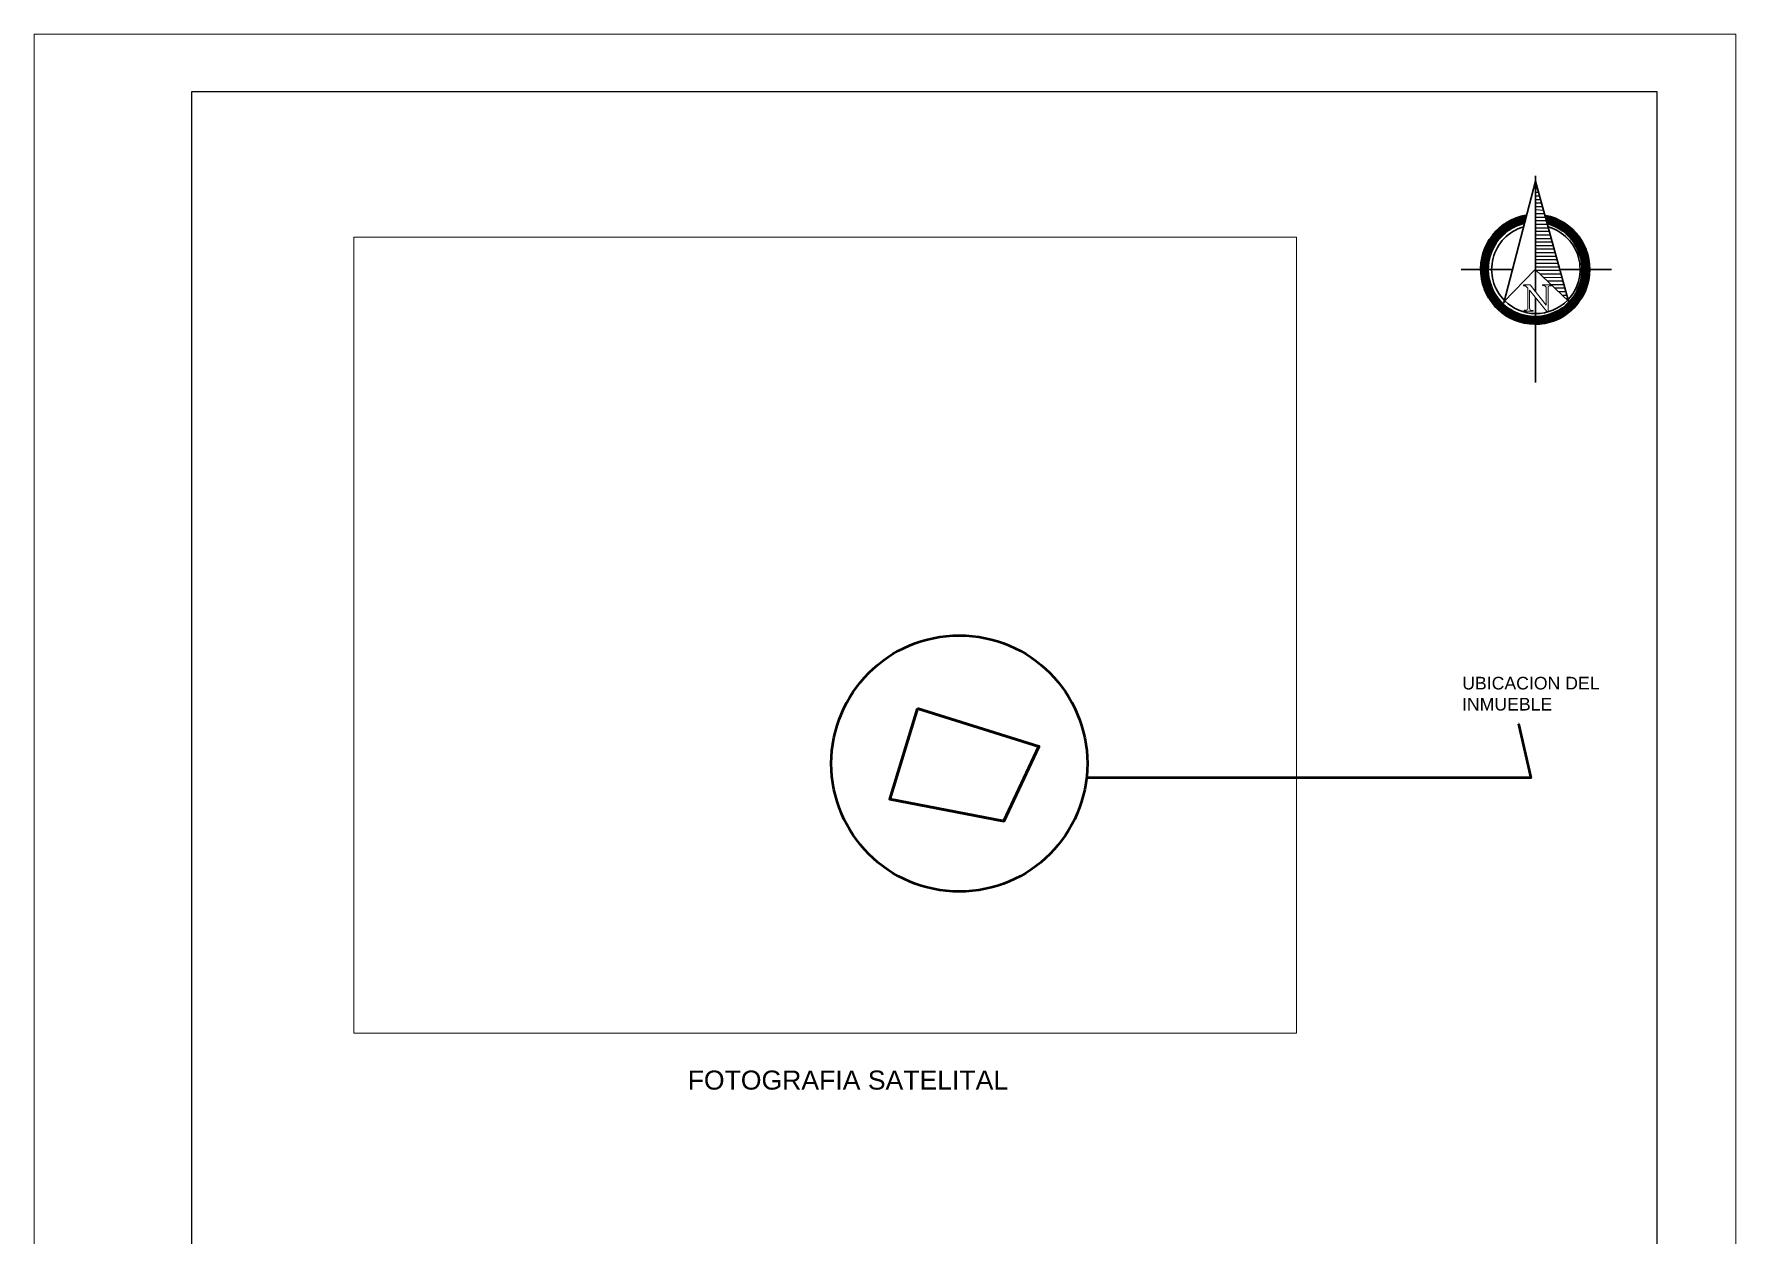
# Model space of a CAD drawing. Header units: millimetres. Extents: x 2424 to 2568, y 2139 to 2359.
# Drawn here: x 2424.3 to 2568.2, y 2257.1 to 2358.6 of the extents above; entities that cross this region are included whole.
import ezdxf

# ---------------------------------------------------------------- set-up
doc = ezdxf.new("R2010")
doc.units = ezdxf.units.MM
for name, color, linetype in [('PDF_0', 7, 'Continuous'), ('PDF_10 Formato', 7, 'Continuous'), ('PDF_CVL_CUADCON_TIT', 7, 'Continuous'), ('PDF_Text', 7, 'Continuous')]:
    doc.layers.add(name, color=color, linetype=linetype)
doc.styles.add('PDF Arial-BoldMT', font='arial.ttf')
doc.styles.add('PDF ArialMT', font='arial.ttf')

msp = doc.modelspace()

# ---------------------------------------------------------------- hatches: boundary and pattern name
at = {"layer": 'PDF_0', "transparency": 33554559}
msp.add_hatch(color=256, dxfattribs=at).paths.add_polyline_path([(2551.33, 2337.74), (2551.3, 2337.77), (2551.27, 2337.8), (2551.24, 2337.77), (2551.22, 2337.74), (2551.24, 2337.71), (2551.27, 2337.68), (2551.3, 2337.71)])

# ---------------------------------------------------------------- linework, layer by layer
at = {"layer": 'PDF_0', "lineweight": 30}
for points in [[(2548.59, 2335.93), (2551.27, 2338.7), (2554.07, 2336.02), (2551.3, 2346.18), (2548.62, 2335.87)], [(2551.3, 2346.63), (2551.3, 2336.81)], [(2549.3, 2338.7), (2545, 2338.7)], [(2557.71, 2338.7), (2553.36, 2338.7)], [(2551.3, 2336.3), (2551.3, 2329.15)]]:
    msp.add_lwpolyline(points, dxfattribs=at)
at = {"layer": 'PDF_0', "lineweight": 25}
for points in [[(2551.33, 2346.13), (2551.3, 2346.13)], [(2551.41, 2345.82), (2551.3, 2345.82)], [(2551.5, 2345.5), (2551.3, 2345.5)], [(2551.56, 2345.22), (2551.3, 2345.22)], [(2551.64, 2344.91), (2551.3, 2344.91)], [(2551.72, 2344.6), (2551.3, 2344.6)], [(2551.81, 2344.32), (2551.3, 2344.32)], [(2551.89, 2344.01), (2551.3, 2344.01)], [(2549.66, 2342.4), (2548.51, 2342.4)], [(2549.86, 2342.45), (2548.62, 2342.45)], [(2550.12, 2342.54), (2548.73, 2342.54)], [(2550.31, 2342.62), (2548.87, 2342.62)], [(2550.34, 2342.71), (2548.99, 2342.71)], [(2550.37, 2342.79), (2549.15, 2342.79)], [(2550.37, 2342.88), (2549.3, 2342.88)], [(2550.4, 2342.93), (2549.49, 2342.93)], [(2550.43, 2343.02), (2549.69, 2343.02)], [(2550.45, 2343.1), (2549.95, 2343.1)], [(2550.45, 2343.19), (2550.26, 2343.19)], [(2551.98, 2343.7), (2551.3, 2343.73)], [(2552.06, 2343.41), (2551.3, 2343.41)], [(2552.54, 2343.1), (2552.15, 2343.1), (2551.3, 2343.1)], [(2552.23, 2342.82), (2551.3, 2342.82)], [(2552.32, 2342.51), (2551.3, 2342.51)], [(2552.23, 2343.19), (2552.12, 2343.19)], [(2552.8, 2343.02), (2552.18, 2343.02)], [(2553, 2342.93), (2552.18, 2342.93)], [(2553.16, 2342.88), (2552.2, 2342.88)], [(2553.33, 2342.79), (2552.23, 2342.79)], [(2553.48, 2342.71), (2552.26, 2342.71)], [(2553.62, 2342.62), (2552.26, 2342.62)], [(2553.76, 2342.54), (2552.37, 2342.54)], [(2553.87, 2342.45), (2552.63, 2342.45)], [(2553.98, 2342.4), (2552.83, 2342.4)], [(2547.91, 2340.96), (2547.23, 2340.96)], [(2547.97, 2341.04), (2547.29, 2341.04)], [(2548.03, 2341.1), (2547.32, 2341.1)], [(2548.11, 2341.18), (2547.38, 2341.18)], [(2548.17, 2341.27), (2547.43, 2341.27)], [(2548.22, 2341.35), (2547.49, 2341.35)], [(2548.31, 2341.44), (2547.55, 2341.44)], [(2548.39, 2341.52), (2547.6, 2341.52)], [(2548.45, 2341.58), (2547.66, 2341.58)], [(2548.53, 2341.66), (2547.74, 2341.66)], [(2548.65, 2341.75), (2547.8, 2341.75)], [(2548.73, 2341.83), (2547.88, 2341.83)], [(2548.84, 2341.92), (2547.97, 2341.92)], [(2548.96, 2341.97), (2548.03, 2341.97)], [(2549.07, 2342.06), (2548.11, 2342.06)], [(2549.18, 2342.14), (2548.19, 2342.14)], [(2549.32, 2342.23), (2548.31, 2342.23)], [(2549.49, 2342.31), (2548.39, 2342.31)], [(2552.37, 2342.2), (2551.3, 2342.2)], [(2552.46, 2341.92), (2551.3, 2341.92)], [(2552.54, 2341.61), (2551.3, 2341.61)], [(2552.63, 2341.3), (2551.3, 2341.3)], [(2552.71, 2341.01), (2551.3, 2341.01)], [(2554.1, 2342.31), (2553, 2342.31)], [(2554.18, 2342.23), (2553.14, 2342.23)], [(2554.27, 2342.14), (2553.28, 2342.14)], [(2554.35, 2342.06), (2553.42, 2342.06)], [(2554.44, 2341.97), (2553.53, 2341.97)], [(2554.52, 2341.92), (2553.65, 2341.92)], [(2554.61, 2341.83), (2553.76, 2341.83)], [(2554.69, 2341.75), (2553.84, 2341.75)], [(2554.75, 2341.66), (2553.93, 2341.66)], [(2554.8, 2341.58), (2554.01, 2341.58)], [(2554.89, 2341.52), (2554.1, 2341.52)], [(2554.94, 2341.44), (2554.18, 2341.44)], [(2555, 2341.35), (2554.24, 2341.35)], [(2555.06, 2341.27), (2554.32, 2341.27)], [(2555.11, 2341.18), (2554.38, 2341.18)], [(2555.14, 2341.1), (2554.44, 2341.1)], [(2555.2, 2341.04), (2554.49, 2341.04)], [(2555.25, 2340.96), (2554.55, 2340.96)], [(2547.32, 2339.6), (2546.73, 2339.6)], [(2547.32, 2339.52), (2546.73, 2339.52)], [(2547.35, 2339.69), (2546.75, 2339.69)], [(2547.4, 2339.83), (2546.78, 2339.83)], [(2547.38, 2339.74), (2546.78, 2339.74)], [(2547.43, 2339.91), (2546.81, 2339.91)], [(2547.43, 2340), (2546.84, 2340)], [(2547.46, 2340.08), (2546.87, 2340.08)], [(2547.52, 2340.17), (2546.9, 2340.17)], [(2547.55, 2340.22), (2546.92, 2340.22)], [(2547.57, 2340.31), (2546.95, 2340.31)], [(2547.6, 2340.39), (2546.98, 2340.39)], [(2547.66, 2340.48), (2547.01, 2340.48)], [(2547.69, 2340.56), (2547.04, 2340.56)], [(2547.71, 2340.65), (2547.07, 2340.65)], [(2547.77, 2340.7), (2547.12, 2340.7)], [(2547.83, 2340.79), (2547.15, 2340.79)], [(2547.88, 2340.87), (2547.21, 2340.87)], [(2552.8, 2340.7), (2551.3, 2340.7)], [(2552.88, 2340.42), (2551.3, 2340.42)], [(2552.97, 2340.11), (2551.3, 2340.11)], [(2553.05, 2339.8), (2551.3, 2339.8)], [(2553.14, 2339.52), (2551.3, 2339.52)], [(2555.28, 2340.87), (2554.61, 2340.87)], [(2555.34, 2340.79), (2554.66, 2340.79)], [(2555.37, 2340.7), (2554.72, 2340.7)], [(2555.4, 2340.65), (2554.75, 2340.65)], [(2555.45, 2340.56), (2554.8, 2340.56)], [(2555.48, 2340.48), (2554.83, 2340.48)], [(2555.51, 2340.39), (2554.89, 2340.39)], [(2555.54, 2340.31), (2554.92, 2340.31)], [(2555.57, 2340.22), (2554.94, 2340.22)], [(2555.59, 2340.17), (2554.97, 2340.17)], [(2555.62, 2340.08), (2555, 2340.08)], [(2555.65, 2340), (2555.03, 2340)], [(2555.68, 2339.91), (2555.06, 2339.91)], [(2555.71, 2339.83), (2555.09, 2339.83)], [(2555.71, 2339.74), (2555.11, 2339.74)], [(2555.73, 2339.69), (2555.14, 2339.69)], [(2555.73, 2339.6), (2555.14, 2339.6)], [(2555.76, 2339.52), (2555.17, 2339.52)], [(2547.23, 2338.95), (2546.64, 2338.95)], [(2547.23, 2338.87), (2546.64, 2338.87)], [(2547.23, 2338.81), (2546.64, 2338.81)], [(2547.23, 2338.73), (2546.64, 2338.73)], [(2547.23, 2338.64), (2546.64, 2338.64)], [(2547.23, 2338.56), (2546.64, 2338.56)], [(2547.23, 2338.47), (2546.64, 2338.47)], [(2547.23, 2338.42), (2546.64, 2338.42)], [(2547.26, 2339.29), (2546.67, 2339.29)], [(2547.26, 2339.21), (2546.67, 2339.21)], [(2547.26, 2339.12), (2546.67, 2339.12)], [(2547.23, 2339.04), (2546.67, 2339.04)], [(2547.23, 2338.33), (2546.67, 2338.33)], [(2547.26, 2338.25), (2546.67, 2338.25)], [(2547.26, 2338.16), (2546.67, 2338.16)], [(2547.29, 2339.43), (2546.7, 2339.43)], [(2547.29, 2339.35), (2546.7, 2339.35)], [(2547.26, 2338.08), (2546.7, 2338.08)], [(2553.19, 2339.21), (2551.3, 2339.21)], [(2553.28, 2338.9), (2551.3, 2338.9)], [(2553.36, 2338.61), (2551.36, 2338.61)], [(2553.45, 2338.3), (2551.67, 2338.3)], [(2553.53, 2337.99), (2551.98, 2338.02)], [(2555.76, 2339.43), (2555.2, 2339.43)], [(2555.79, 2339.35), (2555.2, 2339.35)], [(2555.79, 2338.08), (2555.2, 2338.08)], [(2555.79, 2339.29), (2555.23, 2339.29)], [(2555.82, 2339.21), (2555.23, 2339.21)], [(2555.82, 2339.12), (2555.23, 2339.12)], [(2555.82, 2339.04), (2555.23, 2339.04)], [(2555.82, 2338.33), (2555.23, 2338.33)], [(2555.82, 2338.25), (2555.23, 2338.25)], [(2555.82, 2338.16), (2555.23, 2338.16)], [(2555.82, 2338.95), (2555.25, 2338.95)], [(2555.85, 2338.87), (2555.25, 2338.87)], [(2555.85, 2338.81), (2555.25, 2338.81)], [(2555.85, 2338.73), (2555.25, 2338.73)], [(2555.85, 2338.64), (2555.25, 2338.64)], [(2555.85, 2338.56), (2555.25, 2338.56)], [(2555.82, 2338.47), (2555.25, 2338.47)], [(2555.82, 2338.42), (2555.25, 2338.42)], [(2547.29, 2337.99), (2546.7, 2337.99)], [(2547.29, 2337.94), (2546.7, 2337.94)], [(2547.32, 2337.85), (2546.73, 2337.85)], [(2547.35, 2337.77), (2546.75, 2337.77)], [(2547.35, 2337.68), (2546.75, 2337.68)], [(2547.38, 2337.6), (2546.78, 2337.6)], [(2547.4, 2337.54), (2546.81, 2337.54)], [(2547.43, 2337.46), (2546.81, 2337.46)], [(2547.46, 2337.37), (2546.84, 2337.37)], [(2547.49, 2337.29), (2546.87, 2337.29)], [(2547.52, 2337.2), (2546.9, 2337.2)], [(2547.55, 2337.12), (2546.92, 2337.12)], [(2547.57, 2337.06), (2546.95, 2337.06)], [(2547.63, 2336.98), (2546.98, 2336.98)], [(2547.66, 2336.89), (2547.01, 2336.89)], [(2547.69, 2336.81), (2547.04, 2336.81)], [(2547.74, 2336.72), (2547.09, 2336.72)], [(2547.8, 2336.64), (2547.12, 2336.64)], [(2547.83, 2336.58), (2547.18, 2336.58)], [(2553.62, 2337.71), (2552.29, 2337.71)], [(2553.7, 2337.4), (2552.6, 2337.4)], [(2553.79, 2337.12), (2552.94, 2337.12)], [(2553.87, 2336.81), (2553.25, 2336.81)], [(2555.31, 2336.58), (2554.63, 2336.58)], [(2555.37, 2336.64), (2554.69, 2336.64)], [(2555.4, 2336.72), (2554.75, 2336.72)], [(2555.42, 2336.81), (2554.77, 2336.81)], [(2555.48, 2336.89), (2554.83, 2336.89)], [(2555.51, 2336.98), (2554.86, 2336.98)], [(2555.54, 2337.06), (2554.92, 2337.06)], [(2555.57, 2337.12), (2554.94, 2337.12)], [(2555.59, 2337.2), (2554.97, 2337.2)], [(2555.62, 2337.29), (2555, 2337.29)], [(2555.65, 2337.37), (2555.03, 2337.37)], [(2555.68, 2337.46), (2555.06, 2337.46)], [(2555.68, 2337.54), (2555.09, 2337.54)], [(2555.73, 2337.68), (2555.11, 2337.68)], [(2555.71, 2337.6), (2555.11, 2337.6)], [(2555.73, 2337.77), (2555.14, 2337.77)], [(2555.76, 2337.94), (2555.17, 2337.94)], [(2555.76, 2337.85), (2555.17, 2337.85)], [(2555.79, 2337.99), (2555.2, 2337.99)], [(2547.88, 2336.5), (2547.21, 2336.5)], [(2547.94, 2336.41), (2547.26, 2336.41)], [(2548, 2336.33), (2547.29, 2336.33)], [(2548.05, 2336.24), (2547.35, 2336.24)], [(2548.11, 2336.19), (2547.4, 2336.19)], [(2548.19, 2336.1), (2547.46, 2336.1)], [(2548.25, 2336.02), (2547.52, 2336.02)], [(2548.34, 2335.93), (2547.57, 2335.93)], [(2548.42, 2335.85), (2547.63, 2335.85)], [(2548.48, 2335.76), (2547.69, 2335.76)], [(2548.59, 2335.71), (2547.77, 2335.71)], [(2548.67, 2335.62), (2547.83, 2335.62)], [(2548.76, 2335.54), (2547.91, 2335.54)], [(2548.87, 2335.45), (2547.97, 2335.45)], [(2548.99, 2335.37), (2548.05, 2335.37)], [(2549.1, 2335.31), (2548.14, 2335.31)], [(2549.24, 2335.23), (2548.25, 2335.23)], [(2549.38, 2335.14), (2548.34, 2335.14)], [(2554.15, 2335.14), (2553.11, 2335.14)], [(2554.24, 2335.23), (2553.25, 2335.23)], [(2554.32, 2335.31), (2553.39, 2335.31)], [(2554.41, 2335.37), (2553.5, 2335.37)], [(2553.96, 2336.5), (2553.56, 2336.5)], [(2554.49, 2335.45), (2553.62, 2335.45)], [(2554.58, 2335.54), (2553.73, 2335.54)], [(2554.66, 2335.62), (2553.81, 2335.62)], [(2554.01, 2336.21), (2553.87, 2336.21)], [(2554.72, 2335.71), (2553.9, 2335.71)], [(2554.8, 2335.76), (2553.98, 2335.76)], [(2554.86, 2335.85), (2554.07, 2335.85)], [(2554.92, 2335.93), (2554.15, 2335.93)], [(2554.97, 2336.02), (2554.24, 2336.02)], [(2555.03, 2336.1), (2554.29, 2336.1)], [(2555.09, 2336.19), (2554.35, 2336.19)], [(2555.14, 2336.24), (2554.44, 2336.24)], [(2555.17, 2336.33), (2554.49, 2336.33)], [(2555.23, 2336.41), (2554.55, 2336.41)], [(2555.28, 2336.5), (2554.61, 2336.5)], [(2549.55, 2335.06), (2548.42, 2335.06)], [(2549.72, 2334.97), (2548.53, 2334.97)], [(2549.95, 2334.89), (2548.65, 2334.89)], [(2550.2, 2334.83), (2548.76, 2334.83)], [(2550.57, 2334.75), (2548.9, 2334.75)], [(2553.45, 2334.66), (2551.27, 2334.66), (2549.04, 2334.66)], [(2553.28, 2334.58), (2551.27, 2334.58), (2549.18, 2334.58)], [(2553.11, 2334.49), (2551.27, 2334.49), (2549.35, 2334.49)], [(2552.94, 2334.41), (2551.27, 2334.41), (2549.55, 2334.41)], [(2552.71, 2334.35), (2551.27, 2334.35), (2549.78, 2334.35)], [(2552.46, 2334.27), (2551.27, 2334.27), (2550.03, 2334.27)], [(2552.12, 2334.18), (2551.27, 2334.18), (2550.37, 2334.18)], [(2551.39, 2334.1), (2551.27, 2334.1), (2551.1, 2334.1)], [(2553.59, 2334.75), (2551.92, 2334.75)], [(2553.7, 2334.83), (2552.29, 2334.83)], [(2553.84, 2334.89), (2552.54, 2334.89)], [(2553.96, 2334.97), (2552.74, 2334.97)], [(2554.04, 2335.06), (2552.94, 2335.06)]]:
    msp.add_lwpolyline(points, dxfattribs=at)
at = {"layer": 'PDF_0', "lineweight": 20}
msp.add_lwpolyline([(2550.28, 2337.4), (2550.85, 2337.4), (2552.2, 2335.68), (2552.2, 2337.2), (2552.04, 2337.34), (2551.87, 2337.34), (2551.87, 2337.4), (2552.63, 2337.4), (2552.63, 2337.31), (2552.46, 2337.31), (2552.35, 2337.26), (2552.35, 2337.17), (2552.35, 2335.14), (2552.26, 2335.14), (2550.79, 2336.95), (2550.79, 2335.42), (2550.85, 2335.25), (2550.93, 2335.23), (2551.1, 2335.23), (2551.1, 2335.17), (2550.34, 2335.17), (2550.34, 2335.25), (2550.51, 2335.25), (2550.6, 2335.31), (2550.65, 2335.37), (2550.65, 2335.45), (2550.65, 2337.12), (2550.45, 2337.31), (2550.34, 2337.31), (2550.28, 2337.31), (2550.28, 2337.37)], dxfattribs=at)
at = {"layer": 'PDF_0', "lineweight": 30}
msp.add_lwpolyline([(2548.7, 2336.04, 0.194727), (2551.29, 2334.97, 0.204974), (2554.01, 2336.11)], format="xyb", dxfattribs=at)
at = {"layer": 'PDF_0', "lineweight": 50}
for radius, start, end in [(4.59, 99.6187, 79.0466), (4.02, 103.4143, 74.8775)]:
    msp.add_arc((2551.26, 2338.71), radius, start, end, dxfattribs=at)
at = {"layer": 'PDF_0', "lineweight": 30}
for start, end in [(106.3803, 224.5112), (317.1202, 73.3997)]:
    msp.add_arc((2551.32, 2338.71), 3.74, start, end, dxfattribs=at)
at = {"layer": 'PDF_10 Formato', "lineweight": 9}
msp.add_lwpolyline([(2424.28, 2138.68), (2424.28, 2358.61), (2568.24, 2358.61), (2568.24, 2138.68)], close=True, dxfattribs=at)
at = {"layer": 'PDF_10 Formato', "lineweight": 25}
msp.add_lwpolyline([(2437.64, 2353.75), (2561.55, 2353.75), (2561.55, 2145.06), (2437.64, 2145.06)], close=True, dxfattribs=at)
at = {"layer": 'PDF_CVL_CUADCON_TIT', "lineweight": 20}
msp.add_lwpolyline([(2451.33, 2274.11), (2451.33, 2341.44), (2531.08, 2341.44), (2531.08, 2274.11)], close=True, dxfattribs=at)
at = {"layer": 'PDF_CVL_CUADCON_TIT', "color": 6, "lineweight": 60}
msp.add_lwpolyline([(2499, 2301.56), (2496.66, 2293.91), (2506.32, 2292.05), (2509.28, 2298.37)], close=True, dxfattribs=at)
at = {"layer": 'PDF_CVL_CUADCON_TIT', "lineweight": 50}
msp.add_lwpolyline([(2549.86, 2300.29), (2550.88, 2295.72), (2513.35, 2295.72), (2513.29, 2295.72)], dxfattribs=at)
msp.add_circle((2502.55, 2296.92), 10.83, dxfattribs=at)
at = {"layer": 'PDF_CVL_CUADCON_TIT', "transparency": 33554559}
msp.add_solid([(2549.83, 2300.29), (2549.83, 2300.43), (2549.89, 2300.32)], dxfattribs=at)

# ---------------------------------------------------------------- texts
at = {"layer": 'PDF_Text', "attachment_point": 4}
for s, insert, char_height, style in [('UBICACION DEL', (2545.09, 2303.71), 1.0691, 'PDF ArialMT'), ('INMUEBLE', (2545.07, 2301.93), 1.069, 'PDF ArialMT'), ('FOTOGRAFIA SATELITAL', (2479.57, 2270.14), 1.6096, 'PDF Arial-BoldMT')]:
    msp.add_mtext(s, dxfattribs=dict(at, insert=insert, char_height=char_height, style=style))

doc.saveas('drawing.dxf')
